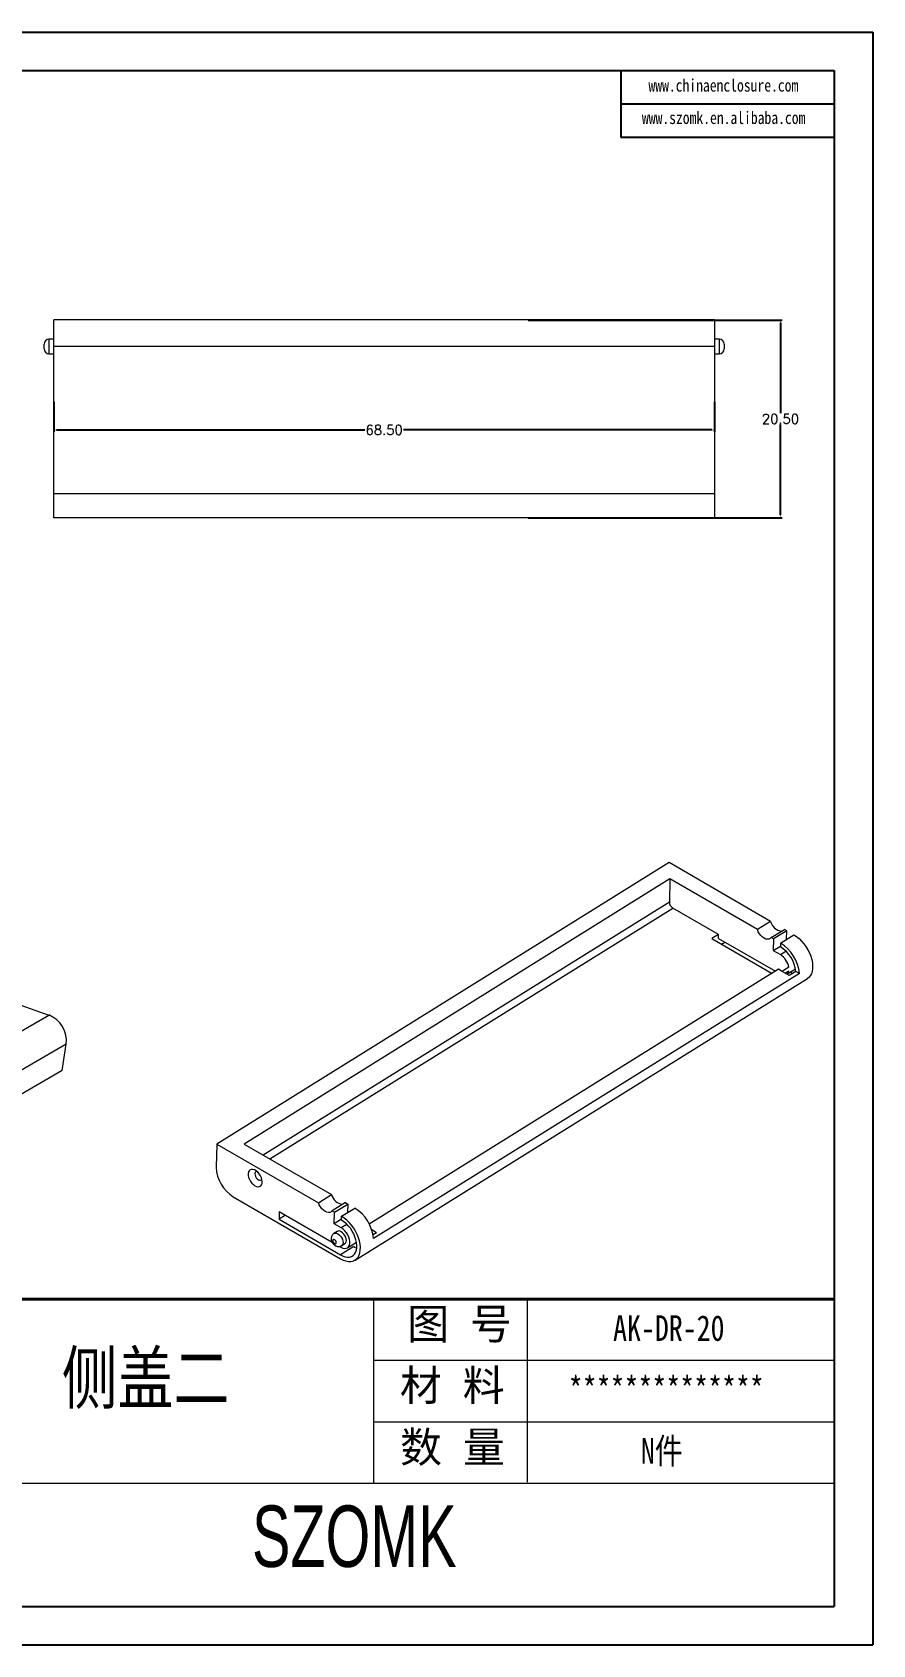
# Model space of a CAD drawing. Header units: inches. Extents: x 3261 to 5228, y 1126 to 1502.
# Drawn here: x 4581.4 to 4668.5, y 1125.7 to 1292.9 of the extents above; entities that cross this region are included whole.
import ezdxf

# ---------------------------------------------------------------- set-up
doc = ezdxf.new("R2010")
doc.units = ezdxf.units.IN
doc.header["$LTSCALE"] = 15
doc.layers.add('文字', color=81, linetype='Continuous')
doc.layers.add('粗实线', color=7, linetype='Continuous', lineweight=30)
doc.layers.add('细实线', color=3, linetype='Continuous', lineweight=9)
doc.styles.get("Standard").update_dxf_attribs({"font": 'txt', "bigfont": 'gbcbig.shx'})
doc.styles.add('宋体', font='', dxfattribs={"width": 0.8, "height": 3.5})
doc.styles.add('长仿宋', font='', dxfattribs={"width": 0.7, "height": 4})
doc.styles.get('宋体').set_extended_font_data('SimSun')
doc.styles.get('长仿宋').set_extended_font_data('SimSun')
doc.dimstyles.new('1.5', dxfattribs={"dimtxt": 1, "dimasz": 0.3, "dimexe": 0.18, "dimexo": 0.0625, "dimgap": 0.09, "dimtad": 0, "dimtih": 1, "dimtoh": 1, "dimzin": 0, "dimdsep": 46, "dimtxsty": 'Standard', "dimcen": 0, "dimadec": 0, "dimazin": 2, "dimtfac": 1, "dimtofl": 0, "dimtmove": 0, "dimatfit": 3, "dimfxl": 1, "dimtolj": 1, "dimtzin": 0, "dimarcsym": 0})

# ---------------------------------------------------------------- blocks, each defined once
blk = doc.blocks.new('*D180')
at = {"color": 0, "lineweight": -2}
for p, q in [((4583.58, 1254.53), (4583.58, 1251.45)), ((4652.08, 1254.53), (4652.08, 1251.45)), ((4583.88, 1251.63), (4615.82, 1251.63)), ((4651.78, 1251.63), (4619.83, 1251.63))]:
    blk.add_line(p, q, dxfattribs=at)
at = {"color": 0}
for points in [[(4583.88, 1251.68), (4583.88, 1251.58), (4583.58, 1251.63)], [(4651.78, 1251.68), (4651.78, 1251.58), (4652.08, 1251.63)]]:
    blk.add_solid(points, dxfattribs=at)
at = {"layer": 'Defpoints', "color": 0}
for p in [(4583.58, 1254.59), (4652.08, 1254.59), (4652.08, 1251.63)]:
    blk.add_point(p, dxfattribs=at)
at = {"color": 0, "insert": (4617.83, 1251.63), "char_height": 1, "attachment_point": 5}
blk.add_mtext('\\A1;68.50', dxfattribs=at)
blk = doc.blocks.new('*D181')
at = {"color": 0, "lineweight": -2}
for p, q in [((4632.77, 1263.03), (4659.09, 1263.03)), ((4658.91, 1262.73), (4658.91, 1253.37)), ((4658.91, 1242.83), (4658.91, 1252.19)), ((4632.77, 1242.53), (4659.09, 1242.53))]:
    blk.add_line(p, q, dxfattribs=at)
at = {"color": 0}
for points in [[(4658.86, 1262.73), (4658.96, 1262.73), (4658.91, 1263.03)], [(4658.86, 1242.83), (4658.96, 1242.83), (4658.91, 1242.53)]]:
    blk.add_solid(points, dxfattribs=at)
at = {"layer": 'Defpoints', "color": 0}
for p in [(4632.71, 1263.03), (4632.71, 1242.53), (4658.91, 1242.53)]:
    blk.add_point(p, dxfattribs=at)
at = {"color": 0, "insert": (4658.91, 1252.78), "char_height": 1, "attachment_point": 5}
blk.add_mtext('\\A1;20.50', dxfattribs=at)

msp = doc.modelspace()

# ---------------------------------------------------------------- linework, layer by layer
for p, q in [((4431.986, 1292.872), (4668.476, 1292.872)), ((4668.476, 1292.872), (4668.476, 1125.657)), ((4438.105, 1288.89), (4664.494, 1288.89)), ((4642.376, 1288.89), (4642.376, 1281.978)), ((4664.494, 1288.89), (4664.494, 1129.638)), ((4642.376, 1285.434), (4664.494, 1285.434)), ((4642.376, 1281.978), (4664.494, 1281.978)), ((4438.105, 1129.638), (4664.494, 1129.638)), ((4431.986, 1125.657), (4668.476, 1125.657))]:
    msp.add_line(p, q)
at = {"color": 7, "linetype": 'Continuous', "lineweight": 15}
for p, q in [((4652.075, 1263.034), (4583.575, 1263.034)), ((4583.575, 1260.284), (4583.575, 1263.034)), ((4652.075, 1263.034), (4652.075, 1260.284)), ((4583.575, 1261.034), (4583.075, 1261.034)), ((4652.575, 1261.034), (4652.075, 1261.034)), ((4582.575, 1260.284), (4582.575, 1260.534)), ((4582.575, 1260.034), (4582.575, 1260.284)), ((4583.075, 1259.534), (4583.575, 1259.534)), ((4652.075, 1260.284), (4583.575, 1260.284)), ((4583.575, 1245.034), (4583.575, 1260.284)), ((4652.075, 1260.284), (4652.075, 1245.034)), ((4652.075, 1259.534), (4652.575, 1259.534)), ((4653.075, 1260.534), (4653.075, 1260.034)), ((4583.575, 1245.034), (4652.075, 1245.034)), ((4583.575, 1242.534), (4583.575, 1245.034)), ((4652.075, 1245.034), (4652.075, 1242.534)), ((4652.075, 1242.534), (4583.575, 1242.534)), ((4647.361, 1206.76), (4600.48, 1177.573)), ((4657.892, 1200.667), (4647.361, 1206.76)), ((4647.45, 1205.065), (4603.307, 1177.582)), ((4647.45, 1205.065), (4647.391, 1202.664)), ((4656.523, 1199.815), (4647.45, 1205.065)), ((4652.483, 1199.311), (4647.746, 1202.053)), ((4657.892, 1200.667), (4656.523, 1199.815)), ((4652.483, 1199.311), (4651.799, 1198.885)), ((4652.473, 1198.911), (4652.483, 1199.311)), ((4657.951, 1198.988), (4659.32, 1199.841)), ((4658.201, 1198.844), (4657.951, 1198.988)), ((4659.57, 1199.696), (4658.201, 1198.844)), ((4658.93, 1198.422), (4660.298, 1199.274)), ((4659.57, 1199.696), (4659.32, 1199.841)), ((4659.548, 1198.807), (4659.57, 1199.696)), ((4651.799, 1198.885), (4658.036, 1195.276)), ((4652.473, 1198.911), (4658.382, 1195.492)), ((4652.783, 1198.316), (4653.13, 1198.531)), ((4658.201, 1198.844), (4658.171, 1197.643)), ((4658.171, 1197.643), (4658.922, 1198.111)), ((4658.171, 1197.643), (4658.9, 1197.222)), ((4658.93, 1198.422), (4658.92, 1198.022)), ((4569.874, 1195.61), (4583.056, 1190.961)), ((4658.711, 1195.697), (4616.29, 1169.287)), ((4659.089, 1195.479), (4658.711, 1195.697)), ((4659.773, 1195.905), (4659.089, 1195.479)), ((4659.586, 1195.191), (4660.476, 1195.745)), ((4614.816, 1165.552), (4661.698, 1194.739)), ((4660.876, 1195.266), (4616.733, 1167.784)), ((4659.826, 1195.052), (4659.089, 1195.479)), ((4659.763, 1195.505), (4659.417, 1195.289)), ((4660.51, 1195.478), (4659.826, 1195.052)), ((4659.95, 1195.418), (4660.189, 1195.279)), ((4660.876, 1195.266), (4660.51, 1195.478)), ((4550, 1171.801), (4583.056, 1190.961)), ((4584.864, 1187.923), (4551.808, 1168.763)), ((4584.44, 1185.192), (4584.864, 1187.923)), ((4584.44, 1185.192), (4551.384, 1166.032)), ((4600.48, 1177.573), (4600.421, 1175.172)), ((4600.48, 1177.573), (4611.011, 1171.48)), ((4603.307, 1177.582), (4612.38, 1172.332)), ((4611.011, 1171.48), (4612.38, 1172.332)), ((4602.194, 1172.117), (4613.309, 1165.685)), ((4606.961, 1170.576), (4606.941, 1169.776)), ((4606.961, 1170.576), (4612.431, 1167.411)), ((4613.807, 1171.506), (4612.439, 1170.653)), ((4612.439, 1170.653), (4612.688, 1170.509)), ((4612.659, 1169.308), (4612.688, 1170.509)), ((4612.688, 1170.509), (4614.057, 1171.361)), ((4613.417, 1170.087), (4614.786, 1170.939)), ((4613.807, 1171.506), (4614.057, 1171.361)), ((4614.057, 1171.361), (4614.035, 1170.472)), ((4607.617, 1170.196), (4606.941, 1169.776)), ((4606.941, 1169.776), (4613.319, 1166.085)), ((4613.409, 1169.776), (4612.659, 1169.308)), ((4613.387, 1168.887), (4612.659, 1169.308)), ((4613.407, 1169.687), (4613.417, 1170.087)), ((4612.966, 1168.523), (4612.624, 1168.31)), ((4613.417, 1167.036), (4613.759, 1167.25)), ((4614.024, 1166.825), (4614.963, 1167.41)), ((4616.537, 1168.719), (4617.051, 1168.422)), ((4616.681, 1168.191), (4617.051, 1168.422)), ((4613.213, 1166.958), (4613.338, 1166.886)), ((4614.687, 1166.938), (4613.319, 1166.085))]:
    msp.add_line(p, q, dxfattribs=at)
at = {"color": 8, "linetype": 'Continuous', "lineweight": 15}
for p, q in [((4583.075, 1261.034), (4583.075, 1260.284)), ((4652.575, 1259.534), (4652.575, 1261.034)), ((4583.075, 1260.284), (4583.075, 1259.534)), ((4647.391, 1202.664), (4605.275, 1176.443)), ((4605.967, 1176.042), (4647.746, 1202.053)), ((4658.9, 1197.222), (4659.483, 1197.584)), ((4613.97, 1169.249), (4613.387, 1168.887))]:
    msp.add_line(p, q, dxfattribs=at)
at = {"color": 7, "linetype": 'Continuous', "lineweight": 15, "flags": 128}
for points in [[(4657.951, 1198.988), (4657.851, 1198.883), (4657.721, 1198.822), (4657.569, 1198.808), (4657.401, 1198.842), (4657.225, 1198.921), (4657.051, 1199.044), (4656.886, 1199.203), (4656.739, 1199.39), (4656.616, 1199.597), (4656.523, 1199.815)], [(4660.298, 1199.274), (4660.571, 1199.096), (4660.837, 1198.88), (4661.092, 1198.63), (4661.332, 1198.351), (4661.551, 1198.049), (4661.746, 1197.728), (4661.913, 1197.395), (4662.049, 1197.056), (4662.151, 1196.718), (4662.218, 1196.386), (4662.248, 1196.067), (4662.24, 1195.766), (4662.196, 1195.49), (4662.115, 1195.244), (4661.999, 1195.031), (4661.85, 1194.857), (4661.698, 1194.739)], [(4604.439, 1173.253), (4604.608, 1173.177), (4604.769, 1173.149), (4604.913, 1173.169), (4605.032, 1173.237), (4605.121, 1173.349), (4605.174, 1173.499), (4605.188, 1173.679), (4605.163, 1173.879), (4605.1, 1174.088), (4605.003, 1174.296), (4604.876, 1174.49), (4604.727, 1174.661), (4604.563, 1174.799), (4604.394, 1174.897), (4604.228, 1174.949), (4604.075, 1174.953), (4603.943, 1174.909), (4603.838, 1174.818), (4603.767, 1174.687), (4603.733, 1174.521), (4603.738, 1174.329), (4603.782, 1174.123), (4603.863, 1173.913), (4603.976, 1173.711), (4604.114, 1173.527), (4604.272, 1173.372), (4604.439, 1173.253)], [(4612.439, 1170.653), (4612.338, 1170.548), (4612.208, 1170.487), (4612.056, 1170.473), (4611.888, 1170.506), (4611.713, 1170.586), (4611.539, 1170.709), (4611.374, 1170.867), (4611.226, 1171.055), (4611.103, 1171.262), (4611.011, 1171.48)], [(4613.309, 1165.685), (4613.582, 1165.548), (4613.851, 1165.454), (4614.112, 1165.405), (4614.358, 1165.403), (4614.586, 1165.447), (4614.791, 1165.536), (4614.969, 1165.669), (4615.118, 1165.844), (4615.233, 1166.056), (4615.314, 1166.303), (4615.359, 1166.579), (4615.366, 1166.879), (4615.336, 1167.198), (4615.27, 1167.53), (4615.167, 1167.869), (4615.032, 1168.208), (4614.865, 1168.541), (4614.67, 1168.862), (4614.451, 1169.164), (4614.211, 1169.443), (4613.956, 1169.693), (4613.689, 1169.909), (4613.417, 1170.087)], [(4613.319, 1166.085), (4613.563, 1165.964), (4613.804, 1165.886), (4614.034, 1165.852), (4614.25, 1165.864), (4614.446, 1165.921), (4614.617, 1166.022), (4614.761, 1166.164), (4614.873, 1166.345), (4614.952, 1166.56), (4614.995, 1166.805), (4615.001, 1167.075), (4614.972, 1167.362), (4614.906, 1167.661), (4614.805, 1167.965), (4614.673, 1168.267), (4614.511, 1168.561), (4614.323, 1168.84), (4614.114, 1169.097), (4613.889, 1169.327), (4613.651, 1169.525), (4613.407, 1169.687)], [(4613.338, 1166.886), (4613.528, 1166.798), (4613.711, 1166.758), (4613.878, 1166.767), (4614.023, 1166.825), (4614.14, 1166.929), (4614.222, 1167.076), (4614.266, 1167.257), (4614.271, 1167.467), (4614.237, 1167.694), (4614.164, 1167.93), (4614.056, 1168.164), (4613.918, 1168.386), (4613.756, 1168.586), (4613.576, 1168.755), (4613.387, 1168.887)], [(4612.674, 1167.26), (4612.744, 1167.235), (4612.804, 1167.244), (4612.845, 1167.286), (4612.861, 1167.355), (4612.849, 1167.439), (4612.811, 1167.527), (4612.753, 1167.605), (4612.683, 1167.66), (4612.613, 1167.685), (4612.553, 1167.676), (4612.512, 1167.634), (4612.496, 1167.566), (4612.508, 1167.481), (4612.546, 1167.393), (4612.604, 1167.316), (4612.674, 1167.26)], [(4613.759, 1167.25), (4613.829, 1167.312), (4613.887, 1167.425), (4613.909, 1167.57), (4613.895, 1167.736), (4613.844, 1167.912), (4613.76, 1168.087), (4613.649, 1168.248), (4613.519, 1168.384), (4613.378, 1168.486)]]:
    msp.add_lwpolyline(points, dxfattribs=at)
at = {"color": 8, "linetype": 'Continuous', "lineweight": 15, "flags": 128}
for points in [[(4604.667, 1174.717), (4604.637, 1174.718), (4604.54, 1174.692), (4604.472, 1174.62), (4604.439, 1174.509), (4604.446, 1174.372), (4604.491, 1174.224), (4604.57, 1174.08), (4604.674, 1173.956), (4604.792, 1173.866)], [(4604.792, 1173.866), (4604.91, 1173.819), (4605.017, 1173.821), (4605.101, 1173.871), (4605.147, 1173.946)], [(4612.626, 1168.311), (4612.645, 1168.321), (4612.76, 1168.351), (4612.893, 1168.335), (4613.035, 1168.273), (4613.176, 1168.171), (4613.307, 1168.035), (4613.418, 1167.874), (4613.501, 1167.699), (4613.552, 1167.523), (4613.567, 1167.357), (4613.545, 1167.212), (4613.487, 1167.099), (4613.417, 1167.036)]]:
    msp.add_lwpolyline(points, dxfattribs=at)
at = {"color": 7, "linetype": 'Continuous', "lineweight": 15}
for centre, radius, start, end in [((4583.075, 1260.534), 0.5, 90, 180), ((4652.575, 1260.534), 0.5, 0, 90), ((4583.075, 1260.034), 0.5, 180, 270), ((4652.575, 1260.034), 0.5, 270, 0), ((4648.141, 1202.69), 0.75, 182.04287, 238.2071), ((4659.171, 1200.97), 1.314, 193.35824, 264.06153), ((4657.102, 1195.117), 3.427, 6.05616, 57.97027), ((4656.728, 1194.886), 4.165, 5.23869, 58.09937), ((4657.869, 1195.591), 1.929, 9.37102, 57.70852), ((4659.221, 1195.611), 0.552, 310.80417, 348.88813), ((4582.036, 1188.298), 2.852, 352.45859, 69.05721), ((4604.165, 1175.303), 3.746, 181.99544, 238.25454), ((4613.658, 1172.635), 1.314, 193.35824, 264.06153), ((4612.585, 1167.403), 4.165, 5.23869, 58.09937), ((4613.143, 1168.18), 0.386, 52.63477, 117.24151), ((4615.681, 1168.638), 1.969, 239.68972, 249.5626)]:
    msp.add_arc(centre, radius, start, end, dxfattribs=at)
for points, knots in [([(4612.628, 1168.311), (4612.625, 1168.309), (4612.572, 1168.285), (4612.493, 1168.205), (4612.404, 1168.079), (4612.352, 1167.938), (4612.333, 1167.789), (4612.346, 1167.633), (4612.393, 1167.471), (4612.477, 1167.31), (4612.592, 1167.167), (4612.696, 1167.082), (4612.755, 1167.046), (4612.765, 1167.04)], [0, 0, 0, 0, 0.0077632, 0.1150622, 0.2155643, 0.3127719, 0.4105354, 0.5127148, 0.6223325, 0.7392723, 0.8621166, 0.9771751, 1, 1, 1, 1]), ([(4612.765, 1167.04), (4612.809, 1167.018), (4612.899, 1166.973), (4613.05, 1166.943), (4613.206, 1166.951), (4613.332, 1166.984), (4613.394, 1167.028), (4613.414, 1167.042)], [0, 0, 0, 0, 0.2124389, 0.4430918, 0.6693517, 0.8948053, 1, 1, 1, 1])]:
    msp.add_open_spline(points, degree=3, knots=knots, dxfattribs=at)
at = {"layer": '粗实线', "color": 7, "lineweight": 40}
msp.add_line((4664.494, 1161.488), (4568.943, 1161.488), dxfattribs=at)
at = {"layer": '细实线', "color": 7}
for p, q in [((4616.719, 1161.488), (4616.719, 1142.378)), ((4632.644, 1161.488), (4632.644, 1142.512)), ((4664.494, 1155.118), (4616.719, 1155.118)), ((4664.494, 1148.748), (4616.719, 1148.748)), ((4664.494, 1142.378), (4521.167, 1142.378))]:
    msp.add_line(p, q, dxfattribs=at)

# ---------------------------------------------------------------- texts
at = {"layer": '文字', "color": 0, "attachment_point": 1, "style": '宋体'}
for s, insert, char_height, width in [('www.chinaenclosure.com', (4645.226, 1288.015), 1.29761, 22.79781), ('www.szomk.en.alibaba.com', (4644.547, 1284.655), 1.29761, 22.79781), ('{\\H1.111x;AK-DR-20}', (4641.557, 1159.824), 2.38879, 27.61706), ('侧盖二', (4584.406, 1155.989), 5.3084, 67.86619), ('{\\H1.111x;**************}', (4636.962, 1153.454), 2.38879, 27.61706), ('{\\H1.111x;N件}', (4644.446, 1147.084), 2.38879, 27.61706)]:
    msp.add_mtext(s, dxfattribs=dict(at, insert=insert, char_height=char_height, width=width))
at = {"layer": '粗实线', "insert": (4604.134, 1140.097), "char_height": 6.3701, "width": 71.43436, "attachment_point": 1, "style": '长仿宋'}
msp.add_mtext('{\\fSTXinwei|b0|i0|c134|p2;SZOMK}', dxfattribs=at)
at = {"layer": '细实线', "color": 7, "char_height": 3.18505, "attachment_point": 1}
for s, insert, width in [('{\\fSimSun|b0|i0|c134|p54;图 号}', (4620.221, 1160.521), 15.92525), ('{\\fSimSun|b0|i0|c134|p54;材 料   }', (4619.466, 1154.151), 15.92525), ('{\\fSimSun|b0|i0|c134|p54;数 量}', (4619.481, 1147.75), 14.39046)]:
    msp.add_mtext(s, dxfattribs=dict(at, insert=insert, width=width))

# ---------------------------------------------------------------- dimensions: what is measured, and where the dimension line sits
dim = msp.add_linear_dim(base=(4658.909, 1242.534), p1=(4632.706, 1263.034), p2=(4632.706, 1242.534), angle=90, dimstyle='1.5')
dim.commit()
dim.dimension.update_dxf_attribs({"geometry": '*D181', "text_midpoint": (4658.909, 1252.784)})
dim = msp.add_linear_dim(base=(4652.075, 1251.629), p1=(4583.575, 1254.589), p2=(4652.075, 1254.589), dimstyle='1.5')
dim.commit()
dim.dimension.update_dxf_attribs({"geometry": '*D180', "text_midpoint": (4617.825, 1251.629)})

doc.saveas('drawing.dxf')
